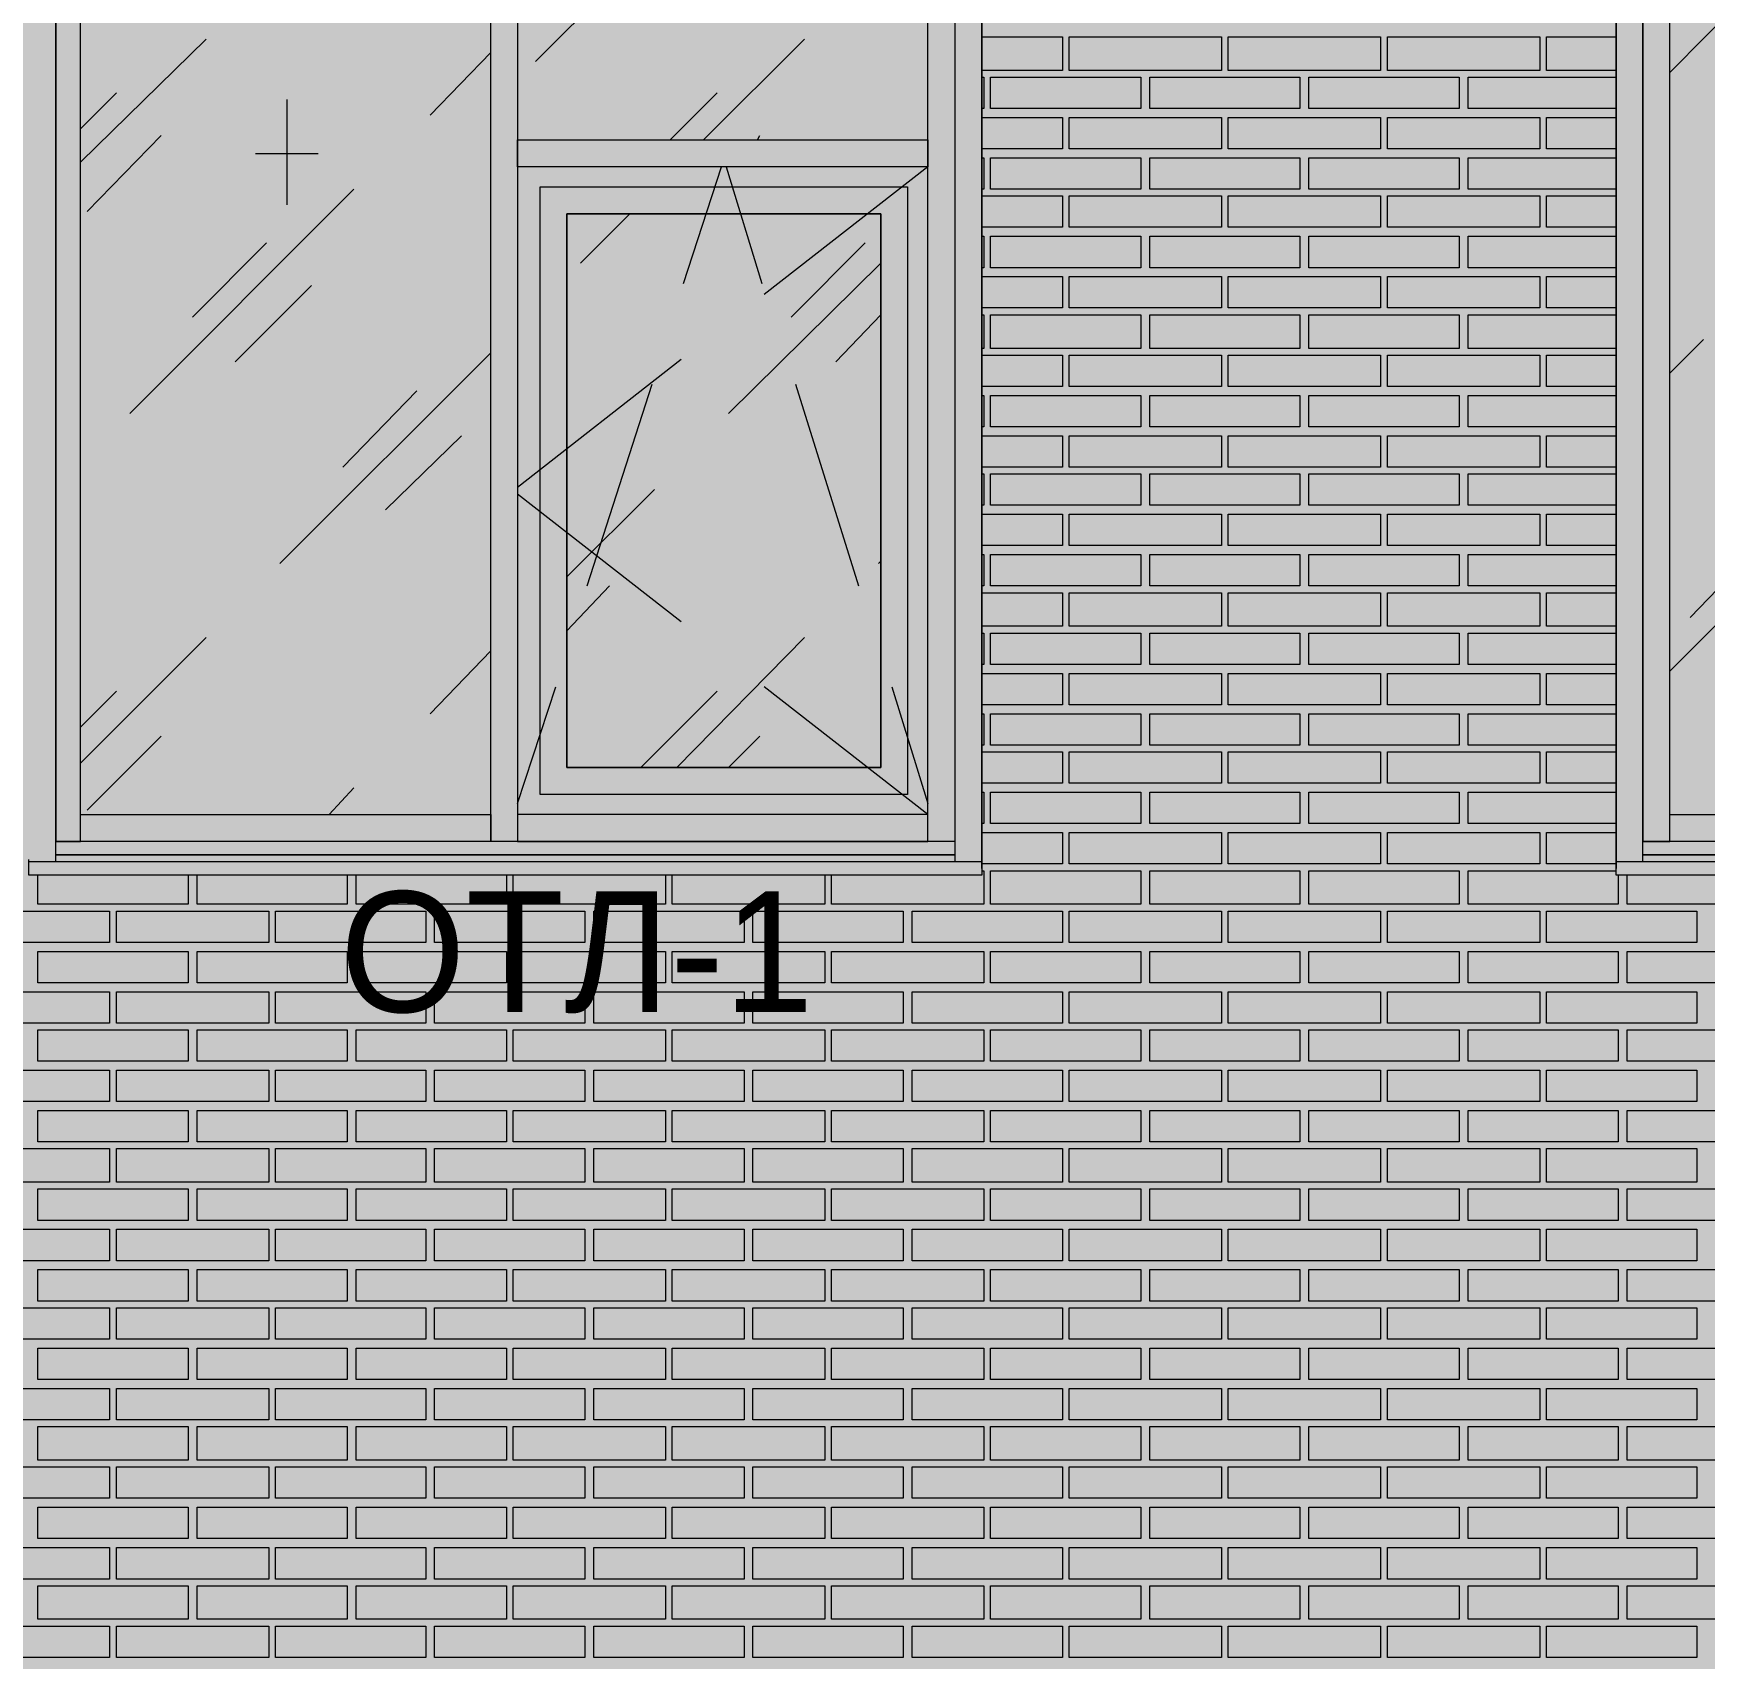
# Model space of a CAD drawing. Header units: millimetres. Extents: x -28928 to 100580, y -22867 to 36490.
# Drawn here: x 7816 to 10970, y 19599 to 22666 of the extents above; entities that cross this region are included whole.
import ezdxf

# ---------------------------------------------------------------- set-up
doc = ezdxf.new("R2010")
doc.units = ezdxf.units.MM
doc.layers.add('PDF _Геометрия', color=7, linetype='Continuous', true_color=0x8f8e8d)
doc.layers.add('PDF _Сплошная заливка', color=7, linetype='Continuous', true_color=0xffffff)
doc.layers.add('PDF _Текст', color=7, linetype='Continuous')

msp = doc.modelspace()

# ---------------------------------------------------------------- hatches: boundary and pattern name
at = {"layer": 'PDF _Сплошная заливка', "true_color": 0xdcd6cf, "transparency": 33554559}
msp.add_hatch(color=254, dxfattribs=at).paths.add_polyline_path([(-18676.6, 16343.4), (-18676.6, 19592.6), (-17276.3, 19592.6), (-17276.3, 16343.4), (19112.6, 16343.4), (19112.6, 30089.1), (-21853.9, 30089.1), (-21853.9, 16343.4), (-21375.9, 16343.4), (-21375.9, 19592.6), (-19277.4, 19592.6), (-19277.4, 16343.4)])

# ---------------------------------------------------------------- linework, layer by layer
at = {"layer": 'PDF _Геометрия', "color": 7, "lineweight": 9}
for points in [[(7858.7, 21103), (7858.7, 21166.4), (7858.7, 22439.9), (7858.7, 21141), (7905.3, 21141), (7905.3, 22439.9), (7905.3, 23688), (7858.7, 23688), (7858.7, 22439.9), (7858.7, 23713.4), (7858.7, 23789.5), (7808, 23789.5)], [(7808, 23789.5), (9606.1, 23789.5), (9606.1, 21090.3), (9606.1, 21166.4), (9606.1, 22439.9), (9606.1, 23713.4), (9606.1, 23789.5), (9555.3, 23789.5), (9555.3, 23713.4), (9555.3, 22439.9), (9555.3, 21166.4), (9555.3, 21103)], [(10854.1, 21103), (10854.1, 21166.4), (10854.1, 22439.9), (10854.1, 21141), (10904.9, 21141), (10904.9, 22439.9), (10904.9, 23688), (10854.1, 23688), (10854.1, 22439.9), (10854.1, 23713.4), (10854.1, 23789.5), (10803.4, 23789.5), (10803.4, 23713.4), (10803.4, 22439.9), (10803.4, 21166.4), (10803.4, 21090.3), (10803.4, 23789.5), (12605.7, 23789.5)], [(9504.5, 21191.8), (8730.3, 21191.8), (8730.3, 21141), (9504.5, 21141), (9504.5, 22439.9), (9504.5, 23713.4), (9504.5, 23738.7), (9555.3, 23738.7), (9555.3, 23713.4), (9555.3, 22439.9), (9555.3, 21141), (9504.5, 21141), (9504.5, 21191.8), (9195.7, 21433)], [(10904.9, 22592.2), (11247.6, 22939.1)], [(8764.1, 22613.4), (8903.7, 22753)], [(7905.3, 22423), (8142.2, 22655.7)], [(9081.4, 22465.3), (9271.8, 22655.7)], [(8565.3, 22511.8), (8679.5, 22630.3)], [(7905.3, 22486.4), (7973, 22554.1)], [(9018, 22465.3), (9106.8, 22554.1)], [(8294.5, 22541.4), (8294.5, 22342.6)], [(7918, 22329.9), (8057.6, 22473.7)], [(9183, 22465.3), (9187.2, 22473.7)], [(8235.3, 22439.9), (8353.7, 22439.9)], [(9043.4, 22194.5), (9115.3, 22414.5)], [(9123.7, 22414.5), (9191.4, 22194.5)], [(9504.5, 22414.5), (9195.7, 22173.4)], [(7998.4, 21949.1), (8421.4, 22372.2)], [(8848.7, 22232.6), (8941.8, 22325.7)], [(8116.8, 22131), (8256.4, 22270.7)], [(9246.4, 22131), (9386.1, 22270.7)], [(9128, 21949.1), (9415.7, 22232.6)], [(8197.2, 22046.4), (8341.1, 22190.3)], [(9331.1, 22046.4), (9415.7, 22135.3)], [(10904.9, 22025.3), (10968.4, 22088.7)], [(8281.8, 21665.7), (8679.5, 22063.4)], [(9039.1, 22050.7), (8730.3, 21809.5)], [(8400.3, 21847.6), (8539.9, 21991.4)], [(8861.4, 21623.4), (8984.1, 22004.1)], [(9254.9, 22004.1), (9373.4, 21623.4)], [(8480.7, 21767.2), (8624.5, 21906.8)], [(9039.1, 21555.7), (8730.3, 21796.8)], [(8823.4, 21640.3), (8988.4, 21805.3)], [(10904.9, 21462.6), (11247.6, 21805.3)], [(8823.4, 21703.7), (8823.4, 21708)], [(10943, 21564.1), (11082.6, 21708)], [(9411.4, 21665.7), (9415.7, 21669.9)], [(8823.4, 21538.7), (8903.7, 21623.4)], [(7905.3, 21289.1), (8142.2, 21526)], [(9030.7, 21280.7), (9271.8, 21526)], [(8565.3, 21382.2), (8679.5, 21500.7)], [(7905.3, 21356.8), (7973, 21424.5)], [(8730.3, 21213), (8802.2, 21433)], [(8963, 21280.7), (9106.8, 21424.5)], [(9436.8, 21433), (9504.5, 21213)], [(7918, 21200.3), (8057.6, 21339.9)], [(9128, 21280.7), (9187.2, 21339.9)], [(8374.9, 21191.8), (8421.4, 21242.6)], [(9555.3, 21141), (7858.7, 21141)], [(12554.9, 21141), (10854.1, 21141)], [(9606.1, 21107.2), (9606.1, 21103), (7808, 21103), (7808, 21107.2)], [(9606.1, 21103), (9606.1, 21077.6), (7808, 21077.6), (7808, 21103)], [(9555.3, 21115.7), (7858.7, 21115.7), (9555.3, 21115.7)], [(9555.3, 21115.7), (7858.7, 21115.7)], [(12605.7, 21103), (10803.4, 21103), (10803.4, 21107.2)], [(12605.7, 21077.6), (10803.4, 21077.6), (10803.4, 21103)], [(12554.9, 21115.7), (10854.1, 21115.7), (12554.9, 21115.7)], [(12554.9, 21115.7), (10854.1, 21115.7)], [(9606.1, 21086), (9606.1, 21077.6)], [(10803.4, 21077.6), (10803.4, 21086)]]:
    msp.add_lwpolyline(points, dxfattribs=at)
for points in [[(8730.3, 21141), (8679.5, 21141), (7905.3, 21141), (7905.3, 21191.8), (8679.5, 21191.8), (8679.5, 21141), (8679.5, 22439.9), (8679.5, 23688), (8730.3, 23688), (8730.3, 22439.9)], [(11729.9, 21141), (11679.1, 21141), (10904.9, 21141), (10904.9, 21191.8), (11679.1, 21191.8), (11679.1, 21141), (11679.1, 22439.9), (11679.1, 23688), (11729.9, 23688), (11729.9, 22439.9)], [(9504.5, 22414.5), (8730.3, 22414.5), (8730.3, 22465.3), (9504.5, 22465.3)], [(8772.6, 22376.4), (9466.4, 22376.4), (9466.4, 21229.9), (8772.6, 21229.9)], [(9466.4, 22376.4), (9466.4, 21229.9), (8772.6, 21229.9), (8772.6, 22376.4)], [(9415.7, 22325.7), (8823.4, 22325.7), (8823.4, 21280.7), (9415.7, 21280.7)], [(8823.4, 21280.7), (8823.4, 22325.7), (9415.7, 22325.7), (9415.7, 21280.7)]]:
    msp.add_lwpolyline(points, close=True, dxfattribs=at)
at = {"layer": 'PDF _Геометрия', "lineweight": 9}
for points in [[(9606.1, 22659.9), (9614.5, 22659.9), (9758.4, 22659.9), (9758.4, 22596.4), (9614.5, 22596.4), (9606.1, 22596.4)], [(10803.4, 22596.4), (10672.2, 22596.4), (10672.2, 22659.9), (10803.4, 22659.9)], [(9606.1, 22583.7), (9610.3, 22583.7), (9610.3, 22524.5), (9606.1, 22524.5)], [(10803.4, 22524.5), (10524.1, 22524.5), (10524.1, 22583.7), (10803.4, 22583.7)], [(9606.1, 22507.6), (9614.5, 22507.6), (9758.4, 22507.6), (9758.4, 22448.4), (9614.5, 22448.4), (9606.1, 22448.4)], [(10803.4, 22448.4), (10672.2, 22448.4), (10672.2, 22507.6), (10803.4, 22507.6)], [(9606.1, 22431.4), (9610.3, 22431.4), (9610.3, 22372.2), (9606.1, 22372.2)], [(10803.4, 22372.2), (10524.1, 22372.2), (10524.1, 22431.4), (10803.4, 22431.4)], [(9606.1, 22359.5), (9614.5, 22359.5), (9758.4, 22359.5), (9758.4, 22300.3), (9614.5, 22300.3), (9606.1, 22300.3)], [(10803.4, 22300.3), (10672.2, 22300.3), (10672.2, 22359.5), (10803.4, 22359.5)], [(9606.1, 22283.4), (9610.3, 22283.4), (9610.3, 22224.1), (9606.1, 22224.1)], [(10803.4, 22224.1), (10524.1, 22224.1), (10524.1, 22283.4), (10803.4, 22283.4)], [(9606.1, 22207.2), (9614.5, 22207.2), (9758.4, 22207.2), (9758.4, 22148), (9614.5, 22148), (9606.1, 22148)], [(10803.4, 22148), (10672.2, 22148), (10672.2, 22207.2), (10803.4, 22207.2)], [(9606.1, 22135.3), (9610.3, 22135.3), (9610.3, 22071.8), (9606.1, 22071.8)], [(10803.4, 22071.8), (10524.1, 22071.8), (10524.1, 22135.3), (10803.4, 22135.3)], [(9606.1, 22059.1), (9614.5, 22059.1), (9758.4, 22059.1), (9758.4, 21999.9), (9614.5, 21999.9), (9606.1, 21999.9)], [(10803.4, 21999.9), (10672.2, 21999.9), (10672.2, 22059.1), (10803.4, 22059.1)], [(9606.1, 21983), (9610.3, 21983), (9610.3, 21923.7), (9606.1, 21923.7)], [(10803.4, 21923.7), (10524.1, 21923.7), (10524.1, 21983), (10803.4, 21983)], [(9606.1, 21906.8), (9614.5, 21906.8), (9758.4, 21906.8), (9758.4, 21847.6), (9614.5, 21847.6), (9606.1, 21847.6)], [(10803.4, 21847.6), (10672.2, 21847.6), (10672.2, 21906.8), (10803.4, 21906.8)], [(9606.1, 21834.9), (9610.3, 21834.9), (9610.3, 21775.7), (9606.1, 21775.7)], [(10803.4, 21775.7), (10524.1, 21775.7), (10524.1, 21834.9), (10803.4, 21834.9)], [(9606.1, 21758.7), (9614.5, 21758.7), (9758.4, 21758.7), (9758.4, 21699.5), (9614.5, 21699.5), (9606.1, 21699.5)], [(10803.4, 21699.5), (10672.2, 21699.5), (10672.2, 21758.7), (10803.4, 21758.7)], [(9606.1, 21682.6), (9610.3, 21682.6), (9610.3, 21623.4), (9606.1, 21623.4)], [(10803.4, 21623.4), (10524.1, 21623.4), (10524.1, 21682.6), (10803.4, 21682.6)], [(9606.1, 21610.7), (9614.5, 21610.7), (9758.4, 21610.7), (9758.4, 21547.2), (9614.5, 21547.2), (9606.1, 21547.2)], [(10803.4, 21547.2), (10672.2, 21547.2), (10672.2, 21610.7), (10803.4, 21610.7)], [(9606.1, 21534.5), (9610.3, 21534.5), (9610.3, 21475.3), (9606.1, 21475.3)], [(10803.4, 21475.3), (10524.1, 21475.3), (10524.1, 21534.5), (10803.4, 21534.5)], [(9606.1, 21458.4), (9614.5, 21458.4), (9758.4, 21458.4), (9758.4, 21399.1), (9614.5, 21399.1), (9606.1, 21399.1)], [(10803.4, 21399.1), (10672.2, 21399.1), (10672.2, 21458.4), (10803.4, 21458.4)], [(9606.1, 21382.2), (9610.3, 21382.2), (9610.3, 21323), (9606.1, 21323)], [(10803.4, 21323), (10524.1, 21323), (10524.1, 21382.2), (10803.4, 21382.2)], [(9606.1, 21310.3), (9614.5, 21310.3), (9758.4, 21310.3), (9758.4, 21251), (9614.5, 21251), (9606.1, 21251)], [(10803.4, 21251), (10672.2, 21251), (10672.2, 21310.3), (10803.4, 21310.3)], [(9606.1, 21234.1), (9610.3, 21234.1), (9610.3, 21174.9), (9606.1, 21174.9)], [(10803.4, 21174.9), (10524.1, 21174.9), (10524.1, 21234.1), (10803.4, 21234.1)], [(9606.1, 21158), (9614.5, 21158), (9758.4, 21158), (9758.4, 21098.7), (9614.5, 21098.7), (9606.1, 21098.7)], [(10803.4, 21098.7), (10672.2, 21098.7), (10672.2, 21158), (10803.4, 21158)], [(8108.4, 21077.6), (8108.4, 21022.6), (7824.9, 21022.6), (7824.9, 21077.6)], [(8408.7, 21077.6), (8408.7, 21022.6), (8125.3, 21022.6), (8125.3, 21077.6)], [(8709.1, 21077.6), (8709.1, 21022.6), (8425.7, 21022.6), (8425.7, 21077.6)], [(9009.5, 21077.6), (9009.5, 21022.6), (8721.8, 21022.6), (8721.8, 21077.6)], [(9309.9, 21077.6), (9309.9, 21022.6), (9022.2, 21022.6), (9022.2, 21077.6)], [(9606.1, 21086), (9610.3, 21086), (9610.3, 21022.6), (9322.6, 21022.6), (9322.6, 21077.6)], [(10807.6, 21077.6), (10807.6, 21022.6), (10524.1, 21022.6), (10524.1, 21086), (10803.4, 21086)], [(11108, 21077.6), (11108, 21022.6), (10824.5, 21022.6), (10824.5, 21077.6)]]:
    msp.add_lwpolyline(points, dxfattribs=at)
for points in [[(10058.7, 22596.4), (9914.9, 22596.4), (9771.1, 22596.4), (9771.1, 22659.9), (9914.9, 22659.9), (10058.7, 22659.9)], [(10359.1, 22596.4), (10215.3, 22596.4), (10071.4, 22596.4), (10071.4, 22659.9), (10215.3, 22659.9), (10359.1, 22659.9)], [(10659.5, 22596.4), (10515.7, 22596.4), (10371.8, 22596.4), (10371.8, 22659.9), (10515.7, 22659.9), (10659.5, 22659.9)], [(9906.4, 22583.7), (9906.4, 22524.5), (9623, 22524.5), (9623, 22583.7)], [(10206.8, 22583.7), (10206.8, 22524.5), (9923.4, 22524.5), (9923.4, 22583.7)], [(10507.2, 22583.7), (10507.2, 22524.5), (10223.7, 22524.5), (10223.7, 22583.7)], [(10058.7, 22448.4), (9914.9, 22448.4), (9771.1, 22448.4), (9771.1, 22507.6), (9914.9, 22507.6), (10058.7, 22507.6)], [(10359.1, 22448.4), (10215.3, 22448.4), (10071.4, 22448.4), (10071.4, 22507.6), (10215.3, 22507.6), (10359.1, 22507.6)], [(10659.5, 22448.4), (10515.7, 22448.4), (10371.8, 22448.4), (10371.8, 22507.6), (10515.7, 22507.6), (10659.5, 22507.6)], [(9906.4, 22431.4), (9906.4, 22372.2), (9623, 22372.2), (9623, 22431.4)], [(10206.8, 22431.4), (10206.8, 22372.2), (9923.4, 22372.2), (9923.4, 22431.4)], [(10507.2, 22431.4), (10507.2, 22372.2), (10223.7, 22372.2), (10223.7, 22431.4)], [(10058.7, 22300.3), (9914.9, 22300.3), (9771.1, 22300.3), (9771.1, 22359.5), (9914.9, 22359.5), (10058.7, 22359.5)], [(10359.1, 22300.3), (10215.3, 22300.3), (10071.4, 22300.3), (10071.4, 22359.5), (10215.3, 22359.5), (10359.1, 22359.5)], [(10659.5, 22300.3), (10515.7, 22300.3), (10371.8, 22300.3), (10371.8, 22359.5), (10515.7, 22359.5), (10659.5, 22359.5)], [(9906.4, 22283.4), (9906.4, 22224.1), (9623, 22224.1), (9623, 22283.4)], [(10206.8, 22283.4), (10206.8, 22224.1), (9923.4, 22224.1), (9923.4, 22283.4)], [(10507.2, 22283.4), (10507.2, 22224.1), (10223.7, 22224.1), (10223.7, 22283.4)], [(10058.7, 22148), (9914.9, 22148), (9771.1, 22148), (9771.1, 22207.2), (9914.9, 22207.2), (10058.7, 22207.2)], [(10359.1, 22148), (10215.3, 22148), (10071.4, 22148), (10071.4, 22207.2), (10215.3, 22207.2), (10359.1, 22207.2)], [(10659.5, 22148), (10515.7, 22148), (10371.8, 22148), (10371.8, 22207.2), (10515.7, 22207.2), (10659.5, 22207.2)], [(9906.4, 22135.3), (9906.4, 22071.8), (9623, 22071.8), (9623, 22135.3)], [(10206.8, 22135.3), (10206.8, 22071.8), (9923.4, 22071.8), (9923.4, 22135.3)], [(10507.2, 22135.3), (10507.2, 22071.8), (10223.7, 22071.8), (10223.7, 22135.3)], [(10058.7, 21999.9), (9914.9, 21999.9), (9771.1, 21999.9), (9771.1, 22059.1), (9914.9, 22059.1), (10058.7, 22059.1)], [(10359.1, 21999.9), (10215.3, 21999.9), (10071.4, 21999.9), (10071.4, 22059.1), (10215.3, 22059.1), (10359.1, 22059.1)], [(10659.5, 21999.9), (10515.7, 21999.9), (10371.8, 21999.9), (10371.8, 22059.1), (10515.7, 22059.1), (10659.5, 22059.1)], [(9906.4, 21983), (9906.4, 21923.7), (9623, 21923.7), (9623, 21983)], [(10206.8, 21983), (10206.8, 21923.7), (9923.4, 21923.7), (9923.4, 21983)], [(10507.2, 21983), (10507.2, 21923.7), (10223.7, 21923.7), (10223.7, 21983)], [(10058.7, 21847.6), (9914.9, 21847.6), (9771.1, 21847.6), (9771.1, 21906.8), (9914.9, 21906.8), (10058.7, 21906.8)], [(10359.1, 21847.6), (10215.3, 21847.6), (10071.4, 21847.6), (10071.4, 21906.8), (10215.3, 21906.8), (10359.1, 21906.8)], [(10659.5, 21847.6), (10515.7, 21847.6), (10371.8, 21847.6), (10371.8, 21906.8), (10515.7, 21906.8), (10659.5, 21906.8)], [(9906.4, 21834.9), (9906.4, 21775.7), (9623, 21775.7), (9623, 21834.9)], [(10206.8, 21834.9), (10206.8, 21775.7), (9923.4, 21775.7), (9923.4, 21834.9)], [(10507.2, 21834.9), (10507.2, 21775.7), (10223.7, 21775.7), (10223.7, 21834.9)], [(10058.7, 21699.5), (9914.9, 21699.5), (9771.1, 21699.5), (9771.1, 21758.7), (9914.9, 21758.7), (10058.7, 21758.7)], [(10359.1, 21699.5), (10215.3, 21699.5), (10071.4, 21699.5), (10071.4, 21758.7), (10215.3, 21758.7), (10359.1, 21758.7)], [(10659.5, 21699.5), (10515.7, 21699.5), (10371.8, 21699.5), (10371.8, 21758.7), (10515.7, 21758.7), (10659.5, 21758.7)], [(9906.4, 21682.6), (9906.4, 21623.4), (9623, 21623.4), (9623, 21682.6)], [(10206.8, 21682.6), (10206.8, 21623.4), (9923.4, 21623.4), (9923.4, 21682.6)], [(10507.2, 21682.6), (10507.2, 21623.4), (10223.7, 21623.4), (10223.7, 21682.6)], [(10058.7, 21547.2), (9914.9, 21547.2), (9771.1, 21547.2), (9771.1, 21610.7), (9914.9, 21610.7), (10058.7, 21610.7)], [(10359.1, 21547.2), (10215.3, 21547.2), (10071.4, 21547.2), (10071.4, 21610.7), (10215.3, 21610.7), (10359.1, 21610.7)], [(10659.5, 21547.2), (10515.7, 21547.2), (10371.8, 21547.2), (10371.8, 21610.7), (10515.7, 21610.7), (10659.5, 21610.7)], [(9906.4, 21534.5), (9906.4, 21475.3), (9623, 21475.3), (9623, 21534.5)], [(10206.8, 21534.5), (10206.8, 21475.3), (9923.4, 21475.3), (9923.4, 21534.5)], [(10507.2, 21534.5), (10507.2, 21475.3), (10223.7, 21475.3), (10223.7, 21534.5)], [(10058.7, 21399.1), (9914.9, 21399.1), (9771.1, 21399.1), (9771.1, 21458.4), (9914.9, 21458.4), (10058.7, 21458.4)], [(10359.1, 21399.1), (10215.3, 21399.1), (10071.4, 21399.1), (10071.4, 21458.4), (10215.3, 21458.4), (10359.1, 21458.4)], [(10659.5, 21399.1), (10515.7, 21399.1), (10371.8, 21399.1), (10371.8, 21458.4), (10515.7, 21458.4), (10659.5, 21458.4)], [(9906.4, 21382.2), (9906.4, 21323), (9623, 21323), (9623, 21382.2)], [(10206.8, 21382.2), (10206.8, 21323), (9923.4, 21323), (9923.4, 21382.2)], [(10507.2, 21382.2), (10507.2, 21323), (10223.7, 21323), (10223.7, 21382.2)], [(10058.7, 21251), (9914.9, 21251), (9771.1, 21251), (9771.1, 21310.3), (9914.9, 21310.3), (10058.7, 21310.3)], [(10359.1, 21251), (10215.3, 21251), (10071.4, 21251), (10071.4, 21310.3), (10215.3, 21310.3), (10359.1, 21310.3)], [(10659.5, 21251), (10515.7, 21251), (10371.8, 21251), (10371.8, 21310.3), (10515.7, 21310.3), (10659.5, 21310.3)], [(9906.4, 21234.1), (9906.4, 21174.9), (9623, 21174.9), (9623, 21234.1)], [(10206.8, 21234.1), (10206.8, 21174.9), (9923.4, 21174.9), (9923.4, 21234.1)], [(10507.2, 21234.1), (10507.2, 21174.9), (10223.7, 21174.9), (10223.7, 21234.1)], [(10058.7, 21098.7), (9914.9, 21098.7), (9771.1, 21098.7), (9771.1, 21158), (9914.9, 21158), (10058.7, 21158)], [(10359.1, 21098.7), (10215.3, 21098.7), (10071.4, 21098.7), (10071.4, 21158), (10215.3, 21158), (10359.1, 21158)], [(10659.5, 21098.7), (10515.7, 21098.7), (10371.8, 21098.7), (10371.8, 21158), (10515.7, 21158), (10659.5, 21158)], [(9906.4, 21086), (9906.4, 21022.6), (9623, 21022.6), (9623, 21086)], [(10206.8, 21086), (10206.8, 21022.6), (9923.4, 21022.6), (9923.4, 21086)], [(10507.2, 21086), (10507.2, 21022.6), (10223.7, 21022.6), (10223.7, 21086)], [(7960.3, 20950.7), (7816.4, 20950.7), (7672.6, 20950.7), (7672.6, 21009.9), (7816.4, 21009.9), (7960.3, 21009.9)], [(8260.7, 20950.7), (8116.8, 20950.7), (7973, 20950.7), (7973, 21009.9), (8116.8, 21009.9), (8260.7, 21009.9)], [(8556.8, 20950.7), (8417.2, 20950.7), (8273.4, 20950.7), (8273.4, 21009.9), (8417.2, 21009.9), (8556.8, 21009.9)], [(8857.2, 20950.7), (8717.6, 20950.7), (8573.7, 20950.7), (8573.7, 21009.9), (8717.6, 21009.9), (8857.2, 21009.9)], [(9157.6, 20950.7), (9018, 20950.7), (8874.1, 20950.7), (8874.1, 21009.9), (9018, 21009.9), (9157.6, 21009.9)], [(9458, 20950.7), (9314.1, 20950.7), (9174.5, 20950.7), (9174.5, 21009.9), (9314.1, 21009.9), (9458, 21009.9)], [(9758.4, 20950.7), (9614.5, 20950.7), (9474.9, 20950.7), (9474.9, 21009.9), (9614.5, 21009.9), (9758.4, 21009.9)], [(10058.7, 20950.7), (9914.9, 20950.7), (9771.1, 20950.7), (9771.1, 21009.9), (9914.9, 21009.9), (10058.7, 21009.9)], [(10359.1, 20950.7), (10215.3, 20950.7), (10071.4, 20950.7), (10071.4, 21009.9), (10215.3, 21009.9), (10359.1, 21009.9)], [(10659.5, 20950.7), (10515.7, 20950.7), (10371.8, 20950.7), (10371.8, 21009.9), (10515.7, 21009.9), (10659.5, 21009.9)], [(10955.7, 20950.7), (10816.1, 20950.7), (10672.2, 20950.7), (10672.2, 21009.9), (10816.1, 21009.9), (10955.7, 21009.9)], [(8108.4, 20933.7), (8108.4, 20874.5), (7824.9, 20874.5), (7824.9, 20933.7)], [(8408.7, 20933.7), (8408.7, 20874.5), (8125.3, 20874.5), (8125.3, 20933.7)], [(8709.1, 20933.7), (8709.1, 20874.5), (8425.7, 20874.5), (8425.7, 20933.7)], [(9009.5, 20933.7), (9009.5, 20874.5), (8721.8, 20874.5), (8721.8, 20933.7)], [(9309.9, 20933.7), (9309.9, 20874.5), (9022.2, 20874.5), (9022.2, 20933.7)], [(9610.3, 20933.7), (9610.3, 20874.5), (9322.6, 20874.5), (9322.6, 20933.7)], [(9906.4, 20933.7), (9906.4, 20874.5), (9623, 20874.5), (9623, 20933.7)], [(10206.8, 20933.7), (10206.8, 20874.5), (9923.4, 20874.5), (9923.4, 20933.7)], [(10507.2, 20933.7), (10507.2, 20874.5), (10223.7, 20874.5), (10223.7, 20933.7)], [(10807.6, 20933.7), (10807.6, 20874.5), (10524.1, 20874.5), (10524.1, 20933.7)], [(11108, 20933.7), (11108, 20874.5), (10824.5, 20874.5), (10824.5, 20933.7)], [(7960.3, 20798.4), (7816.4, 20798.4), (7672.6, 20798.4), (7672.6, 20857.6), (7816.4, 20857.6), (7960.3, 20857.6)], [(8260.7, 20798.4), (8116.8, 20798.4), (7973, 20798.4), (7973, 20857.6), (8116.8, 20857.6), (8260.7, 20857.6)], [(8556.8, 20798.4), (8417.2, 20798.4), (8273.4, 20798.4), (8273.4, 20857.6), (8417.2, 20857.6), (8556.8, 20857.6)], [(8857.2, 20798.4), (8717.6, 20798.4), (8573.7, 20798.4), (8573.7, 20857.6), (8717.6, 20857.6), (8857.2, 20857.6)], [(9157.6, 20798.4), (9018, 20798.4), (8874.1, 20798.4), (8874.1, 20857.6), (9018, 20857.6), (9157.6, 20857.6)], [(9458, 20798.4), (9314.1, 20798.4), (9174.5, 20798.4), (9174.5, 20857.6), (9314.1, 20857.6), (9458, 20857.6)], [(9758.4, 20798.4), (9614.5, 20798.4), (9474.9, 20798.4), (9474.9, 20857.6), (9614.5, 20857.6), (9758.4, 20857.6)], [(10058.7, 20798.4), (9914.9, 20798.4), (9771.1, 20798.4), (9771.1, 20857.6), (9914.9, 20857.6), (10058.7, 20857.6)], [(10359.1, 20798.4), (10215.3, 20798.4), (10071.4, 20798.4), (10071.4, 20857.6), (10215.3, 20857.6), (10359.1, 20857.6)], [(10659.5, 20798.4), (10515.7, 20798.4), (10371.8, 20798.4), (10371.8, 20857.6), (10515.7, 20857.6), (10659.5, 20857.6)], [(10955.7, 20798.4), (10816.1, 20798.4), (10672.2, 20798.4), (10672.2, 20857.6), (10816.1, 20857.6), (10955.7, 20857.6)], [(8108.4, 20785.7), (8108.4, 20726.4), (7824.9, 20726.4), (7824.9, 20785.7)], [(8408.7, 20785.7), (8408.7, 20726.4), (8125.3, 20726.4), (8125.3, 20785.7)], [(8709.1, 20785.7), (8709.1, 20726.4), (8425.7, 20726.4), (8425.7, 20785.7)], [(9009.5, 20785.7), (9009.5, 20726.4), (8721.8, 20726.4), (8721.8, 20785.7)], [(9309.9, 20785.7), (9309.9, 20726.4), (9022.2, 20726.4), (9022.2, 20785.7)], [(9610.3, 20785.7), (9610.3, 20726.4), (9322.6, 20726.4), (9322.6, 20785.7)], [(9906.4, 20785.7), (9906.4, 20726.4), (9623, 20726.4), (9623, 20785.7)], [(10206.8, 20785.7), (10206.8, 20726.4), (9923.4, 20726.4), (9923.4, 20785.7)], [(10507.2, 20785.7), (10507.2, 20726.4), (10223.7, 20726.4), (10223.7, 20785.7)], [(10807.6, 20785.7), (10807.6, 20726.4), (10524.1, 20726.4), (10524.1, 20785.7)], [(11108, 20785.7), (11108, 20726.4), (10824.5, 20726.4), (10824.5, 20785.7)], [(7960.3, 20650.3), (7816.4, 20650.3), (7672.6, 20650.3), (7672.6, 20709.5), (7816.4, 20709.5), (7960.3, 20709.5)], [(8260.7, 20650.3), (8116.8, 20650.3), (7973, 20650.3), (7973, 20709.5), (8116.8, 20709.5), (8260.7, 20709.5)], [(8556.8, 20650.3), (8417.2, 20650.3), (8273.4, 20650.3), (8273.4, 20709.5), (8417.2, 20709.5), (8556.8, 20709.5)], [(8857.2, 20650.3), (8717.6, 20650.3), (8573.7, 20650.3), (8573.7, 20709.5), (8717.6, 20709.5), (8857.2, 20709.5)], [(9157.6, 20650.3), (9018, 20650.3), (8874.1, 20650.3), (8874.1, 20709.5), (9018, 20709.5), (9157.6, 20709.5)], [(9458, 20650.3), (9314.1, 20650.3), (9174.5, 20650.3), (9174.5, 20709.5), (9314.1, 20709.5), (9458, 20709.5)], [(9758.4, 20650.3), (9614.5, 20650.3), (9474.9, 20650.3), (9474.9, 20709.5), (9614.5, 20709.5), (9758.4, 20709.5)], [(10058.7, 20650.3), (9914.9, 20650.3), (9771.1, 20650.3), (9771.1, 20709.5), (9914.9, 20709.5), (10058.7, 20709.5)], [(10359.1, 20650.3), (10215.3, 20650.3), (10071.4, 20650.3), (10071.4, 20709.5), (10215.3, 20709.5), (10359.1, 20709.5)], [(10659.5, 20650.3), (10515.7, 20650.3), (10371.8, 20650.3), (10371.8, 20709.5), (10515.7, 20709.5), (10659.5, 20709.5)], [(10955.7, 20650.3), (10816.1, 20650.3), (10672.2, 20650.3), (10672.2, 20709.5), (10816.1, 20709.5), (10955.7, 20709.5)], [(8108.4, 20633.4), (8108.4, 20574.1), (7824.9, 20574.1), (7824.9, 20633.4)], [(8408.7, 20633.4), (8408.7, 20574.1), (8125.3, 20574.1), (8125.3, 20633.4)], [(8709.1, 20633.4), (8709.1, 20574.1), (8425.7, 20574.1), (8425.7, 20633.4)], [(9009.5, 20633.4), (9009.5, 20574.1), (8721.8, 20574.1), (8721.8, 20633.4)], [(9309.9, 20633.4), (9309.9, 20574.1), (9022.2, 20574.1), (9022.2, 20633.4)], [(9610.3, 20633.4), (9610.3, 20574.1), (9322.6, 20574.1), (9322.6, 20633.4)], [(9906.4, 20633.4), (9906.4, 20574.1), (9623, 20574.1), (9623, 20633.4)], [(10206.8, 20633.4), (10206.8, 20574.1), (9923.4, 20574.1), (9923.4, 20633.4)], [(10507.2, 20633.4), (10507.2, 20574.1), (10223.7, 20574.1), (10223.7, 20633.4)], [(10807.6, 20633.4), (10807.6, 20574.1), (10524.1, 20574.1), (10524.1, 20633.4)], [(11108, 20633.4), (11108, 20574.1), (10824.5, 20574.1), (10824.5, 20633.4)], [(7960.3, 20498), (7816.4, 20498), (7672.6, 20498), (7672.6, 20561.4), (7816.4, 20561.4), (7960.3, 20561.4)], [(8260.7, 20498), (8116.8, 20498), (7973, 20498), (7973, 20561.4), (8116.8, 20561.4), (8260.7, 20561.4)], [(8556.8, 20498), (8417.2, 20498), (8273.4, 20498), (8273.4, 20561.4), (8417.2, 20561.4), (8556.8, 20561.4)], [(8857.2, 20498), (8717.6, 20498), (8573.7, 20498), (8573.7, 20561.4), (8717.6, 20561.4), (8857.2, 20561.4)], [(9157.6, 20498), (9018, 20498), (8874.1, 20498), (8874.1, 20561.4), (9018, 20561.4), (9157.6, 20561.4)], [(9458, 20498), (9314.1, 20498), (9174.5, 20498), (9174.5, 20561.4), (9314.1, 20561.4), (9458, 20561.4)], [(9758.4, 20498), (9614.5, 20498), (9474.9, 20498), (9474.9, 20561.4), (9614.5, 20561.4), (9758.4, 20561.4)], [(10058.7, 20498), (9914.9, 20498), (9771.1, 20498), (9771.1, 20561.4), (9914.9, 20561.4), (10058.7, 20561.4)], [(10359.1, 20498), (10215.3, 20498), (10071.4, 20498), (10071.4, 20561.4), (10215.3, 20561.4), (10359.1, 20561.4)], [(10659.5, 20498), (10515.7, 20498), (10371.8, 20498), (10371.8, 20561.4), (10515.7, 20561.4), (10659.5, 20561.4)], [(10955.7, 20498), (10816.1, 20498), (10672.2, 20498), (10672.2, 20561.4), (10816.1, 20561.4), (10955.7, 20561.4)], [(8108.4, 20485.3), (8108.4, 20426), (7824.9, 20426), (7824.9, 20485.3)], [(8408.7, 20485.3), (8408.7, 20426), (8125.3, 20426), (8125.3, 20485.3)], [(8709.1, 20485.3), (8709.1, 20426), (8425.7, 20426), (8425.7, 20485.3)], [(9009.5, 20485.3), (9009.5, 20426), (8721.8, 20426), (8721.8, 20485.3)], [(9309.9, 20485.3), (9309.9, 20426), (9022.2, 20426), (9022.2, 20485.3)], [(9610.3, 20485.3), (9610.3, 20426), (9322.6, 20426), (9322.6, 20485.3)], [(9906.4, 20485.3), (9906.4, 20426), (9623, 20426), (9623, 20485.3)], [(10206.8, 20485.3), (10206.8, 20426), (9923.4, 20426), (9923.4, 20485.3)], [(10507.2, 20485.3), (10507.2, 20426), (10223.7, 20426), (10223.7, 20485.3)], [(10807.6, 20485.3), (10807.6, 20426), (10524.1, 20426), (10524.1, 20485.3)], [(11108, 20485.3), (11108, 20426), (10824.5, 20426), (10824.5, 20485.3)], [(7960.3, 20349.9), (7816.4, 20349.9), (7672.6, 20349.9), (7672.6, 20409.1), (7816.4, 20409.1), (7960.3, 20409.1)], [(8260.7, 20349.9), (8116.8, 20349.9), (7973, 20349.9), (7973, 20409.1), (8116.8, 20409.1), (8260.7, 20409.1)], [(8556.8, 20349.9), (8417.2, 20349.9), (8273.4, 20349.9), (8273.4, 20409.1), (8417.2, 20409.1), (8556.8, 20409.1)], [(8857.2, 20349.9), (8717.6, 20349.9), (8573.7, 20349.9), (8573.7, 20409.1), (8717.6, 20409.1), (8857.2, 20409.1)], [(9157.6, 20349.9), (9018, 20349.9), (8874.1, 20349.9), (8874.1, 20409.1), (9018, 20409.1), (9157.6, 20409.1)], [(9458, 20349.9), (9314.1, 20349.9), (9174.5, 20349.9), (9174.5, 20409.1), (9314.1, 20409.1), (9458, 20409.1)], [(9758.4, 20349.9), (9614.5, 20349.9), (9474.9, 20349.9), (9474.9, 20409.1), (9614.5, 20409.1), (9758.4, 20409.1)], [(10058.7, 20349.9), (9914.9, 20349.9), (9771.1, 20349.9), (9771.1, 20409.1), (9914.9, 20409.1), (10058.7, 20409.1)], [(10359.1, 20349.9), (10215.3, 20349.9), (10071.4, 20349.9), (10071.4, 20409.1), (10215.3, 20409.1), (10359.1, 20409.1)], [(10659.5, 20349.9), (10515.7, 20349.9), (10371.8, 20349.9), (10371.8, 20409.1), (10515.7, 20409.1), (10659.5, 20409.1)], [(10955.7, 20349.9), (10816.1, 20349.9), (10672.2, 20349.9), (10672.2, 20409.1), (10816.1, 20409.1), (10955.7, 20409.1)], [(8108.4, 20333), (8108.4, 20273.7), (7824.9, 20273.7), (7824.9, 20333)], [(8408.7, 20333), (8408.7, 20273.7), (8125.3, 20273.7), (8125.3, 20333)], [(8709.1, 20333), (8709.1, 20273.7), (8425.7, 20273.7), (8425.7, 20333)], [(9009.5, 20333), (9009.5, 20273.7), (8721.8, 20273.7), (8721.8, 20333)], [(9309.9, 20333), (9309.9, 20273.7), (9022.2, 20273.7), (9022.2, 20333)], [(9610.3, 20333), (9610.3, 20273.7), (9322.6, 20273.7), (9322.6, 20333)], [(9906.4, 20333), (9906.4, 20273.7), (9623, 20273.7), (9623, 20333)], [(10206.8, 20333), (10206.8, 20273.7), (9923.4, 20273.7), (9923.4, 20333)], [(10507.2, 20333), (10507.2, 20273.7), (10223.7, 20273.7), (10223.7, 20333)], [(10807.6, 20333), (10807.6, 20273.7), (10524.1, 20273.7), (10524.1, 20333)], [(11108, 20333), (11108, 20273.7), (10824.5, 20273.7), (10824.5, 20333)], [(7960.3, 20201.8), (7816.4, 20201.8), (7672.6, 20201.8), (7672.6, 20261), (7816.4, 20261), (7960.3, 20261)], [(8260.7, 20201.8), (8116.8, 20201.8), (7973, 20201.8), (7973, 20261), (8116.8, 20261), (8260.7, 20261)], [(8556.8, 20201.8), (8417.2, 20201.8), (8273.4, 20201.8), (8273.4, 20261), (8417.2, 20261), (8556.8, 20261)], [(8857.2, 20201.8), (8717.6, 20201.8), (8573.7, 20201.8), (8573.7, 20261), (8717.6, 20261), (8857.2, 20261)], [(9157.6, 20201.8), (9018, 20201.8), (8874.1, 20201.8), (8874.1, 20261), (9018, 20261), (9157.6, 20261)], [(9458, 20201.8), (9314.1, 20201.8), (9174.5, 20201.8), (9174.5, 20261), (9314.1, 20261), (9458, 20261)], [(9758.4, 20201.8), (9614.5, 20201.8), (9474.9, 20201.8), (9474.9, 20261), (9614.5, 20261), (9758.4, 20261)], [(10058.7, 20201.8), (9914.9, 20201.8), (9771.1, 20201.8), (9771.1, 20261), (9914.9, 20261), (10058.7, 20261)], [(10359.1, 20201.8), (10215.3, 20201.8), (10071.4, 20201.8), (10071.4, 20261), (10215.3, 20261), (10359.1, 20261)], [(10659.5, 20201.8), (10515.7, 20201.8), (10371.8, 20201.8), (10371.8, 20261), (10515.7, 20261), (10659.5, 20261)], [(10955.7, 20201.8), (10816.1, 20201.8), (10672.2, 20201.8), (10672.2, 20261), (10816.1, 20261), (10955.7, 20261)], [(8108.4, 20184.9), (8108.4, 20125.7), (7824.9, 20125.7), (7824.9, 20184.9)], [(8408.7, 20184.9), (8408.7, 20125.7), (8125.3, 20125.7), (8125.3, 20184.9)], [(8709.1, 20184.9), (8709.1, 20125.7), (8425.7, 20125.7), (8425.7, 20184.9)], [(9009.5, 20184.9), (9009.5, 20125.7), (8721.8, 20125.7), (8721.8, 20184.9)], [(9309.9, 20184.9), (9309.9, 20125.7), (9022.2, 20125.7), (9022.2, 20184.9)], [(9610.3, 20184.9), (9610.3, 20125.7), (9322.6, 20125.7), (9322.6, 20184.9)], [(9906.4, 20184.9), (9906.4, 20125.7), (9623, 20125.7), (9623, 20184.9)], [(10206.8, 20184.9), (10206.8, 20125.7), (9923.4, 20125.7), (9923.4, 20184.9)], [(10507.2, 20184.9), (10507.2, 20125.7), (10223.7, 20125.7), (10223.7, 20184.9)], [(10807.6, 20184.9), (10807.6, 20125.7), (10524.1, 20125.7), (10524.1, 20184.9)], [(11108, 20184.9), (11108, 20125.7), (10824.5, 20125.7), (10824.5, 20184.9)], [(7960.3, 20049.5), (7816.4, 20049.5), (7672.6, 20049.5), (7672.6, 20108.7), (7816.4, 20108.7), (7960.3, 20108.7)], [(8260.7, 20049.5), (8116.8, 20049.5), (7973, 20049.5), (7973, 20108.7), (8116.8, 20108.7), (8260.7, 20108.7)], [(8556.8, 20049.5), (8417.2, 20049.5), (8273.4, 20049.5), (8273.4, 20108.7), (8417.2, 20108.7), (8556.8, 20108.7)], [(8857.2, 20049.5), (8717.6, 20049.5), (8573.7, 20049.5), (8573.7, 20108.7), (8717.6, 20108.7), (8857.2, 20108.7)], [(9157.6, 20049.5), (9018, 20049.5), (8874.1, 20049.5), (8874.1, 20108.7), (9018, 20108.7), (9157.6, 20108.7)], [(9458, 20049.5), (9314.1, 20049.5), (9174.5, 20049.5), (9174.5, 20108.7), (9314.1, 20108.7), (9458, 20108.7)], [(9758.4, 20049.5), (9614.5, 20049.5), (9474.9, 20049.5), (9474.9, 20108.7), (9614.5, 20108.7), (9758.4, 20108.7)], [(10058.7, 20049.5), (9914.9, 20049.5), (9771.1, 20049.5), (9771.1, 20108.7), (9914.9, 20108.7), (10058.7, 20108.7)], [(10359.1, 20049.5), (10215.3, 20049.5), (10071.4, 20049.5), (10071.4, 20108.7), (10215.3, 20108.7), (10359.1, 20108.7)], [(10659.5, 20049.5), (10515.7, 20049.5), (10371.8, 20049.5), (10371.8, 20108.7), (10515.7, 20108.7), (10659.5, 20108.7)], [(10955.7, 20049.5), (10816.1, 20049.5), (10672.2, 20049.5), (10672.2, 20108.7), (10816.1, 20108.7), (10955.7, 20108.7)], [(8108.4, 20036.8), (8108.4, 19973.4), (7824.9, 19973.4), (7824.9, 20036.8)], [(8408.7, 20036.8), (8408.7, 19973.4), (8125.3, 19973.4), (8125.3, 20036.8)], [(8709.1, 20036.8), (8709.1, 19973.4), (8425.7, 19973.4), (8425.7, 20036.8)], [(9009.5, 20036.8), (9009.5, 19973.4), (8721.8, 19973.4), (8721.8, 20036.8)], [(9309.9, 20036.8), (9309.9, 19973.4), (9022.2, 19973.4), (9022.2, 20036.8)], [(9610.3, 20036.8), (9610.3, 19973.4), (9322.6, 19973.4), (9322.6, 20036.8)], [(9906.4, 20036.8), (9906.4, 19973.4), (9623, 19973.4), (9623, 20036.8)], [(10206.8, 20036.8), (10206.8, 19973.4), (9923.4, 19973.4), (9923.4, 20036.8)], [(10507.2, 20036.8), (10507.2, 19973.4), (10223.7, 19973.4), (10223.7, 20036.8)], [(10807.6, 20036.8), (10807.6, 19973.4), (10524.1, 19973.4), (10524.1, 20036.8)], [(11108, 20036.8), (11108, 19973.4), (10824.5, 19973.4), (10824.5, 20036.8)], [(7960.3, 19901.4), (7816.4, 19901.4), (7672.6, 19901.4), (7672.6, 19960.7), (7816.4, 19960.7), (7960.3, 19960.7)], [(8260.7, 19901.4), (8116.8, 19901.4), (7973, 19901.4), (7973, 19960.7), (8116.8, 19960.7), (8260.7, 19960.7)], [(8556.8, 19901.4), (8417.2, 19901.4), (8273.4, 19901.4), (8273.4, 19960.7), (8417.2, 19960.7), (8556.8, 19960.7)], [(8857.2, 19901.4), (8717.6, 19901.4), (8573.7, 19901.4), (8573.7, 19960.7), (8717.6, 19960.7), (8857.2, 19960.7)], [(9157.6, 19901.4), (9018, 19901.4), (8874.1, 19901.4), (8874.1, 19960.7), (9018, 19960.7), (9157.6, 19960.7)], [(9458, 19901.4), (9314.1, 19901.4), (9174.5, 19901.4), (9174.5, 19960.7), (9314.1, 19960.7), (9458, 19960.7)], [(9758.4, 19901.4), (9614.5, 19901.4), (9474.9, 19901.4), (9474.9, 19960.7), (9614.5, 19960.7), (9758.4, 19960.7)], [(10058.7, 19901.4), (9914.9, 19901.4), (9771.1, 19901.4), (9771.1, 19960.7), (9914.9, 19960.7), (10058.7, 19960.7)], [(10359.1, 19901.4), (10215.3, 19901.4), (10071.4, 19901.4), (10071.4, 19960.7), (10215.3, 19960.7), (10359.1, 19960.7)], [(10659.5, 19901.4), (10515.7, 19901.4), (10371.8, 19901.4), (10371.8, 19960.7), (10515.7, 19960.7), (10659.5, 19960.7)], [(10955.7, 19901.4), (10816.1, 19901.4), (10672.2, 19901.4), (10672.2, 19960.7), (10816.1, 19960.7), (10955.7, 19960.7)], [(8108.4, 19884.5), (8108.4, 19825.3), (7824.9, 19825.3), (7824.9, 19884.5)], [(8408.7, 19884.5), (8408.7, 19825.3), (8125.3, 19825.3), (8125.3, 19884.5)], [(8709.1, 19884.5), (8709.1, 19825.3), (8425.7, 19825.3), (8425.7, 19884.5)], [(9009.5, 19884.5), (9009.5, 19825.3), (8721.8, 19825.3), (8721.8, 19884.5)], [(9309.9, 19884.5), (9309.9, 19825.3), (9022.2, 19825.3), (9022.2, 19884.5)], [(9610.3, 19884.5), (9610.3, 19825.3), (9322.6, 19825.3), (9322.6, 19884.5)], [(9906.4, 19884.5), (9906.4, 19825.3), (9623, 19825.3), (9623, 19884.5)], [(10206.8, 19884.5), (10206.8, 19825.3), (9923.4, 19825.3), (9923.4, 19884.5)], [(10507.2, 19884.5), (10507.2, 19825.3), (10223.7, 19825.3), (10223.7, 19884.5)], [(10807.6, 19884.5), (10807.6, 19825.3), (10524.1, 19825.3), (10524.1, 19884.5)], [(11108, 19884.5), (11108, 19825.3), (10824.5, 19825.3), (10824.5, 19884.5)], [(7960.3, 19749.1), (7816.4, 19749.1), (7672.6, 19749.1), (7672.6, 19808.4), (7816.4, 19808.4), (7960.3, 19808.4)], [(8260.7, 19749.1), (8116.8, 19749.1), (7973, 19749.1), (7973, 19808.4), (8116.8, 19808.4), (8260.7, 19808.4)], [(8556.8, 19749.1), (8417.2, 19749.1), (8273.4, 19749.1), (8273.4, 19808.4), (8417.2, 19808.4), (8556.8, 19808.4)], [(8857.2, 19749.1), (8717.6, 19749.1), (8573.7, 19749.1), (8573.7, 19808.4), (8717.6, 19808.4), (8857.2, 19808.4)], [(9157.6, 19749.1), (9018, 19749.1), (8874.1, 19749.1), (8874.1, 19808.4), (9018, 19808.4), (9157.6, 19808.4)], [(9458, 19749.1), (9314.1, 19749.1), (9174.5, 19749.1), (9174.5, 19808.4), (9314.1, 19808.4), (9458, 19808.4)], [(9758.4, 19749.1), (9614.5, 19749.1), (9474.9, 19749.1), (9474.9, 19808.4), (9614.5, 19808.4), (9758.4, 19808.4)], [(10058.7, 19749.1), (9914.9, 19749.1), (9771.1, 19749.1), (9771.1, 19808.4), (9914.9, 19808.4), (10058.7, 19808.4)], [(10359.1, 19749.1), (10215.3, 19749.1), (10071.4, 19749.1), (10071.4, 19808.4), (10215.3, 19808.4), (10359.1, 19808.4)], [(10659.5, 19749.1), (10515.7, 19749.1), (10371.8, 19749.1), (10371.8, 19808.4), (10515.7, 19808.4), (10659.5, 19808.4)], [(10955.7, 19749.1), (10816.1, 19749.1), (10672.2, 19749.1), (10672.2, 19808.4), (10816.1, 19808.4), (10955.7, 19808.4)], [(8108.4, 19736.4), (8108.4, 19673), (7824.9, 19673), (7824.9, 19736.4)], [(8408.7, 19736.4), (8408.7, 19673), (8125.3, 19673), (8125.3, 19736.4)], [(8709.1, 19736.4), (8709.1, 19673), (8425.7, 19673), (8425.7, 19736.4)], [(9009.5, 19736.4), (9009.5, 19673), (8721.8, 19673), (8721.8, 19736.4)], [(9309.9, 19736.4), (9309.9, 19673), (9022.2, 19673), (9022.2, 19736.4)], [(9610.3, 19736.4), (9610.3, 19673), (9322.6, 19673), (9322.6, 19736.4)], [(9906.4, 19736.4), (9906.4, 19673), (9623, 19673), (9623, 19736.4)], [(10206.8, 19736.4), (10206.8, 19673), (9923.4, 19673), (9923.4, 19736.4)], [(10507.2, 19736.4), (10507.2, 19673), (10223.7, 19673), (10223.7, 19736.4)], [(10807.6, 19736.4), (10807.6, 19673), (10524.1, 19673), (10524.1, 19736.4)], [(11108, 19736.4), (11108, 19673), (10824.5, 19673), (10824.5, 19736.4)], [(7960.3, 19601), (7816.4, 19601), (7672.6, 19601), (7672.6, 19660.3), (7816.4, 19660.3), (7960.3, 19660.3)], [(8260.7, 19601), (8116.8, 19601), (7973, 19601), (7973, 19660.3), (8116.8, 19660.3), (8260.7, 19660.3)], [(8556.8, 19601), (8417.2, 19601), (8273.4, 19601), (8273.4, 19660.3), (8417.2, 19660.3), (8556.8, 19660.3)], [(8857.2, 19601), (8717.6, 19601), (8573.7, 19601), (8573.7, 19660.3), (8717.6, 19660.3), (8857.2, 19660.3)], [(9157.6, 19601), (9018, 19601), (8874.1, 19601), (8874.1, 19660.3), (9018, 19660.3), (9157.6, 19660.3)], [(9458, 19601), (9314.1, 19601), (9174.5, 19601), (9174.5, 19660.3), (9314.1, 19660.3), (9458, 19660.3)], [(9758.4, 19601), (9614.5, 19601), (9474.9, 19601), (9474.9, 19660.3), (9614.5, 19660.3), (9758.4, 19660.3)], [(10058.7, 19601), (9914.9, 19601), (9771.1, 19601), (9771.1, 19660.3), (9914.9, 19660.3), (10058.7, 19660.3)], [(10359.1, 19601), (10215.3, 19601), (10071.4, 19601), (10071.4, 19660.3), (10215.3, 19660.3), (10359.1, 19660.3)], [(10659.5, 19601), (10515.7, 19601), (10371.8, 19601), (10371.8, 19660.3), (10515.7, 19660.3), (10659.5, 19660.3)], [(10955.7, 19601), (10816.1, 19601), (10672.2, 19601), (10672.2, 19660.3), (10816.1, 19660.3), (10955.7, 19660.3)]]:
    msp.add_lwpolyline(points, close=True, dxfattribs=at)
at = {"layer": 'PDF _Сплошная заливка', "lineweight": 9, "transparency": 33554559}
for points in [[(7905.3, 23688), (7905.3, 21191.8), (8679.5, 23688), (8679.5, 21191.8)], [(8730.3, 23688), (8730.3, 22465.3), (9504.5, 23688), (9504.5, 22465.3)], [(10904.9, 23688), (10904.9, 21191.8), (11679.1, 23688), (11679.1, 21191.8)], [(8823.4, 22325.7), (8823.4, 21280.7), (9415.7, 22325.7), (9415.7, 21280.7)]]:
    msp.add_solid(points, dxfattribs=at)

# ---------------------------------------------------------------- texts
at = {"layer": 'PDF _Текст', "insert": (8395.2, 20931.4), "char_height": 227.71, "attachment_point": 4, "style": ''}
msp.add_mtext('ОТЛ-1', dxfattribs=at)

doc.saveas('drawing.dxf')
